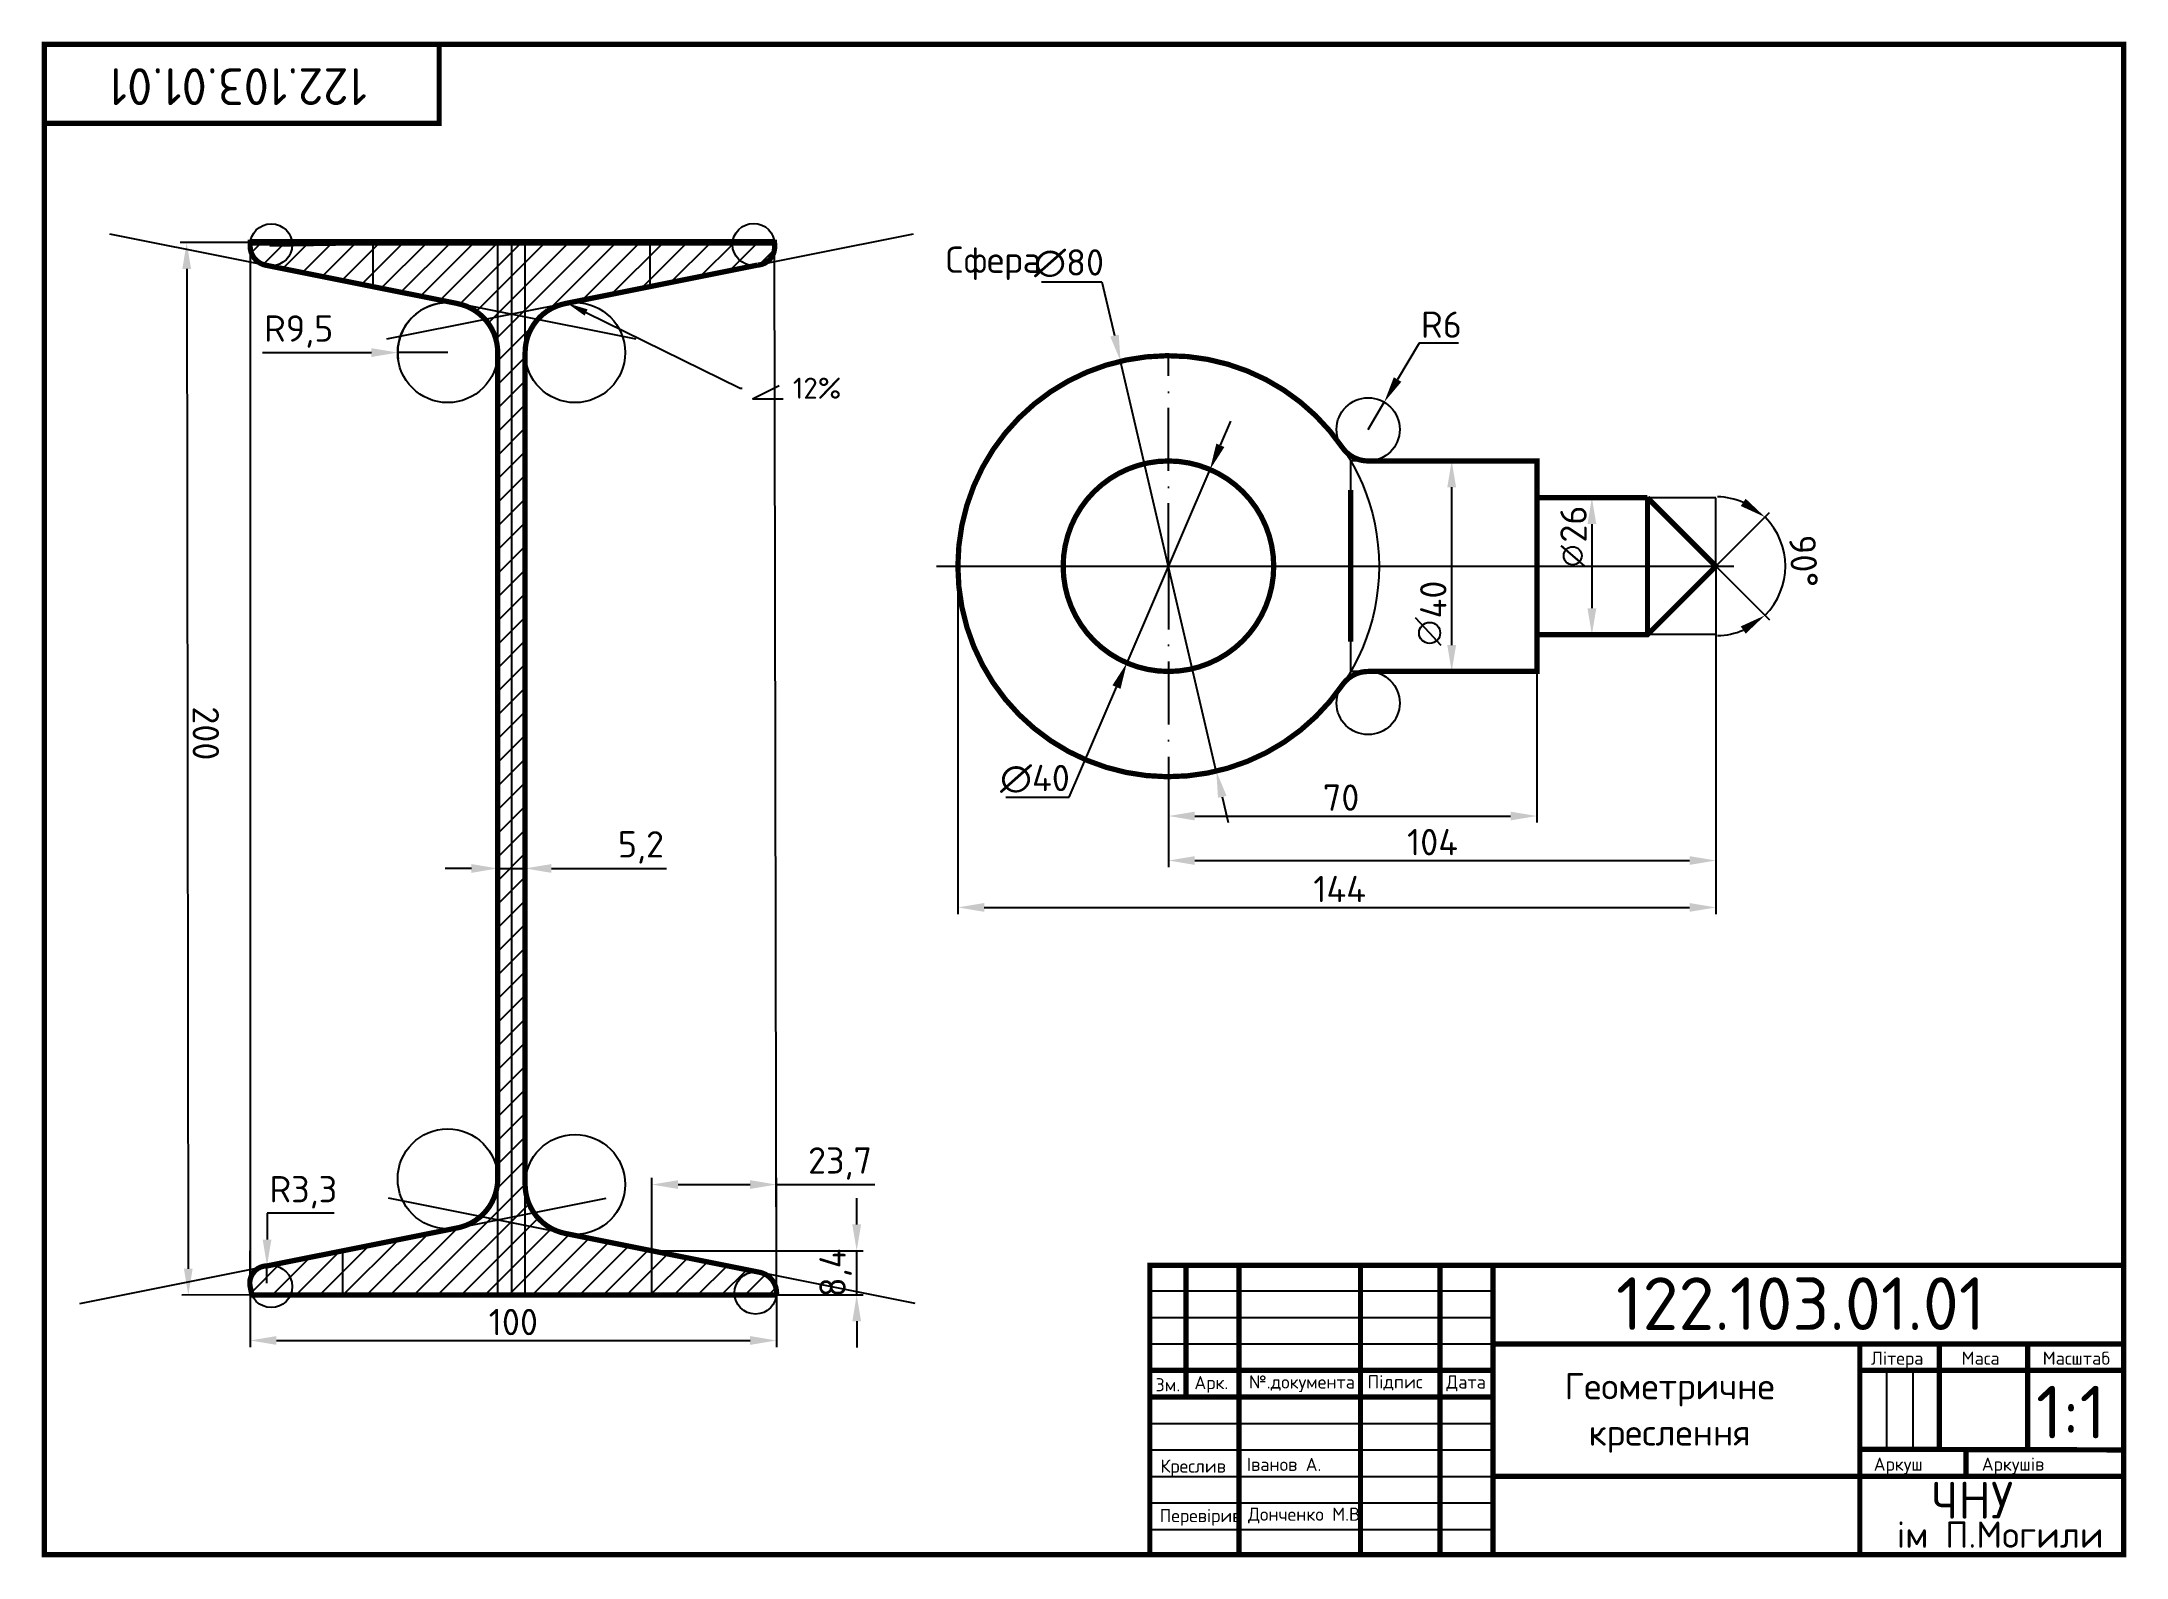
# Model space of a CAD drawing. Header units: millimetres. Extents: x 20 to 416, y 4 to 292.
import ezdxf
from ezdxf import colors
from ezdxf.entities.mleader import LeaderData, LeaderLine
from ezdxf.enums import TextEntityAlignment as Align
from ezdxf.math import Vec2, Vec3

# ---------------------------------------------------------------- set-up
doc = ezdxf.new("R2010")
doc.units = ezdxf.units.MM
doc.header["$PDMODE"] = 34
doc.header["$PDSIZE"] = -3
doc.linetypes.add('ACAD_ISO10W100', pattern=[18, 12, -3, 0, -3])
for name, color, linetype in [('Dim', 5, 'Continuous'), ('Dop', 6, 'Continuous'), ('Kontur', 7, 'Continuous'), ('Osy', 1, 'ACAD_ISO10W100')]:
    doc.layers.add(name, color=color, linetype=linetype)
doc.styles.get("Standard").update_dxf_attribs({"font": 'isocpeur.ttf'})
doc.dimstyles.new('ESKD_', dxfattribs={"dimtxt": 5, "dimasz": 5, "dimexe": 1.25, "dimexo": 0, "dimgap": 1, "dimtad": 1, "dimtoh": 1, "dimdec": 1, "dimtxsty": 'Standard', "dimcen": 2.5, "dimclrd": 256, "dimclre": 256, "dimclrt": 256, "dimadec": 0, "dimazin": 0, "dimtfac": 1, "dimtdec": 1, "dimtmove": 0, "dimatfit": 3, "dimfxl": 1, "dimtfillclr": 256, "dimlwd": -1, "dimlwe": -1, "dimarcsym": 0})

# ---------------------------------------------------------------- blocks, each defined once
blk = doc.blocks.new('*D1')
at = {"layer": 'Defpoints', "color": 0, "transparency": 16777216}
for p in [(59.12, 254.35), (47.35, 54.33), (59.43, 54.35)]:
    blk.add_point(p, dxfattribs=at)
at = {"layer": 'Dim', "transparency": 16777216}
for p, q in [((59.12, 254.35), (45.79, 254.33)), ((47.05, 249.33), (47.34, 59.33)), ((59.43, 54.35), (46.1, 54.33))]:
    blk.add_line(p, q, dxfattribs=at)
for points in [[(47.88, 249.33), (46.22, 249.33), (47.04, 254.33)], [(48.17, 59.33), (46.51, 59.33), (47.35, 54.33)]]:
    blk.add_solid(points, dxfattribs=at)
at = {"layer": 'Dim', "transparency": 16777216, "insert": (50.68, 161.07), "char_height": 5, "attachment_point": 5, "rotation": 270.0876}
blk.add_mtext('200', dxfattribs=at)
blk = doc.blocks.new('*D2')
at = {"layer": 'Defpoints', "color": 0, "transparency": 16777216}
for p in [(106.13, 135.4), (111.33, 135.4), (111.33, 135.4)]:
    blk.add_point(p, dxfattribs=at)
at = {"layer": 'Dim', "transparency": 16777216}
for p, q in [((101.13, 135.4), (96.13, 135.4)), ((106.13, 135.4), (106.13, 136.65)), ((106.13, 135.4), (111.33, 135.4)), ((111.33, 135.4), (111.33, 136.65)), ((116.33, 135.4), (138.21, 135.4))]:
    blk.add_line(p, q, dxfattribs=at)
for points in [[(101.13, 136.23), (101.13, 134.56), (106.13, 135.4)], [(116.33, 136.23), (116.33, 134.56), (111.33, 135.4)]]:
    blk.add_solid(points, dxfattribs=at)
at = {"layer": 'Dim', "transparency": 16777216, "insert": (133.33, 139.4), "char_height": 5, "attachment_point": 5}
blk.add_mtext('5,2', dxfattribs=at)
blk = doc.blocks.new('*D3')
at = {"layer": 'Defpoints', "color": 0, "transparency": 16777216}
for p in [(59.1, 54.35), (159.08, 54.35), (159.08, 45.71)]:
    blk.add_point(p, dxfattribs=at)
at = {"layer": 'Dim', "transparency": 16777216}
for p, q in [((59.1, 54.35), (59.1, 44.46)), ((159.08, 54.35), (159.08, 44.46)), ((64.1, 45.71), (154.08, 45.71))]:
    blk.add_line(p, q, dxfattribs=at)
for points in [[(64.1, 46.54), (64.1, 44.87), (59.1, 45.71)], [(154.08, 46.54), (154.08, 44.87), (159.08, 45.71)]]:
    blk.add_solid(points, dxfattribs=at)
at = {"layer": 'Dim', "transparency": 16777216, "insert": (109.1, 49.21), "char_height": 5, "attachment_point": 5, "rotation": 0.0003}
blk.add_mtext('100', dxfattribs=at)
blk = doc.blocks.new('*D4')
at = {"layer": 'Defpoints', "color": 0, "transparency": 16777216}
for p in [(135.4, 62.75), (174.32, 62.75), (135.4, 54.35)]:
    blk.add_point(p, dxfattribs=at)
at = {"layer": 'Dim', "transparency": 16777216}
for p, q in [((174.32, 67.75), (174.32, 72.75)), ((135.4, 62.75), (175.57, 62.75)), ((174.32, 54.35), (174.32, 62.75)), ((135.4, 54.35), (175.57, 54.35)), ((174.32, 49.35), (174.32, 44.35))]:
    blk.add_line(p, q, dxfattribs=at)
for points in [[(173.49, 67.75), (175.16, 67.75), (174.32, 62.75)], [(173.49, 49.35), (175.16, 49.35), (174.32, 54.35)]]:
    blk.add_solid(points, dxfattribs=at)
at = {"layer": 'Dim', "transparency": 16777216, "insert": (170.32, 58.55), "char_height": 5, "attachment_point": 5, "rotation": 90}
blk.add_mtext('8,4', dxfattribs=at)
blk = doc.blocks.new('*D5')
at = {"layer": 'Defpoints', "color": 0, "transparency": 16777216}
for p in [(159.08, 75.33), (135.4, 62.75), (159.08, 62.75)]:
    blk.add_point(p, dxfattribs=at)
at = {"layer": 'Dim', "transparency": 16777216}
for p, q in [((135.4, 62.75), (135.4, 76.58)), ((140.4, 75.33), (154.08, 75.33)), ((159.08, 62.75), (159.08, 76.58)), ((159.08, 75.33), (177.77, 75.33))]:
    blk.add_line(p, q, dxfattribs=at)
for points in [[(140.4, 76.16), (140.4, 74.5), (135.4, 75.33)], [(154.08, 76.16), (154.08, 74.5), (159.08, 75.33)]]:
    blk.add_solid(points, dxfattribs=at)
at = {"layer": 'Dim', "transparency": 16777216, "insert": (171.15, 79.33), "char_height": 5, "attachment_point": 5}
blk.add_mtext('23,7', dxfattribs=at)
blk = doc.blocks.new('*D6')
at = {"layer": 'Defpoints', "color": 0, "transparency": 16777216}
for p in [(87.13, 233.42), (96.63, 233.42)]:
    blk.add_point(p, dxfattribs=at)
at = {"layer": 'Dim', "transparency": 16777216}
for p, q in [((61.44, 233.42), (82.13, 233.42)), ((96.63, 233.42), (87.13, 233.42))]:
    blk.add_line(p, q, dxfattribs=at)
blk.add_arc((96.63, 233.42), 9.5, 78.6914, 187.5389, dxfattribs=at)
blk.add_solid([(82.13, 234.26), (82.13, 232.59), (87.13, 233.42)], dxfattribs=at)
at = {"layer": 'Dim', "transparency": 16777216, "insert": (68.32, 237.42), "char_height": 5, "attachment_point": 5}
blk.add_mtext('R9,5', dxfattribs=at)
blk = doc.blocks.new('*D7')
at = {"layer": 'Defpoints', "color": 0, "transparency": 16777216}
for p in [(62.3, 59.87), (62.29, 56.61)]:
    blk.add_point(p, dxfattribs=at)
at = {"layer": 'Dim', "transparency": 16777216}
for p, q in [((62.32, 69.87), (62.31, 64.87)), ((75.07, 69.87), (62.32, 69.87)), ((62.29, 56.61), (62.3, 59.87))]:
    blk.add_line(p, q, dxfattribs=at)
blk.add_solid([(61.48, 64.87), (63.14, 64.87), (62.3, 59.87)], dxfattribs=at)
at = {"layer": 'Dim', "transparency": 16777216, "insert": (69.2, 73.87), "char_height": 5, "attachment_point": 5}
blk.add_mtext('R3,3', dxfattribs=at)
blk = doc.blocks.new('*D10')
at = {"layer": 'Defpoints', "color": 0, "transparency": 16777216}
for p in [(324.54, 205.83), (337.54, 192.83), (337.54, 192.83), (350.28, 189.41), (324.54, 179.83)]:
    blk.add_point(p, dxfattribs=at)
at = {"layer": 'Dim', "transparency": 16777216}
for q in [(347.75, 203.04), (347.75, 182.62)]:
    blk.add_line((337.54, 192.83), q, dxfattribs=at)
for start, end in [(66.848, 88.6959), (315, 45), (271.3041, 293.152)]:
    blk.add_arc((337.54, 192.83), 13.19, start, end, dxfattribs=at)
for points in [[(343.19, 205.65), (342.26, 204.27), (346.87, 202.16)], [(342.26, 181.39), (343.19, 180.01), (346.87, 183.5)]]:
    blk.add_solid(points, dxfattribs=at)
at = {"layer": 'Dim', "transparency": 16777216, "insert": (354.2, 193.79), "char_height": 5, "attachment_point": 5, "rotation": 273.2911}
blk.add_mtext('90°', dxfattribs=at)
blk = doc.blocks.new('*D13')
at = {"layer": 'Defpoints', "color": 0, "transparency": 16777216}
for p in [(274.53, 224), (271.48, 218.83)]:
    blk.add_point(p, dxfattribs=at)
at = {"layer": 'Dim', "transparency": 16777216}
for p, q in [((281.14, 235.23), (277.07, 228.31)), ((288.64, 235.23), (281.14, 235.23)), ((271.48, 218.83), (274.53, 224))]:
    blk.add_line(p, q, dxfattribs=at)
blk.add_solid([(276.35, 228.73), (277.79, 227.88), (274.53, 224)], dxfattribs=at)
at = {"layer": 'Dim', "transparency": 16777216, "insert": (285.39, 238.73), "char_height": 5, "attachment_point": 5}
blk.add_mtext('R6', dxfattribs=at)
blk = doc.blocks.new('*D14')
at = {"layer": 'Defpoints', "color": 0, "transparency": 16777216}
for p in [(287.35, 212.83), (287.35, 212.83), (287.35, 172.83)]:
    blk.add_point(p, dxfattribs=at)
at = {"layer": 'Dim', "transparency": 16777216}
for p, q in [((287.35, 212.83), (286.1, 212.83)), ((287.35, 177.83), (287.35, 207.83)), ((287.35, 172.83), (286.1, 172.83))]:
    blk.add_line(p, q, dxfattribs=at)
for points in [[(286.51, 207.83), (288.18, 207.83), (287.35, 212.83)], [(286.51, 177.83), (288.18, 177.83), (287.35, 172.83)]]:
    blk.add_solid(points, dxfattribs=at)
at = {"layer": 'Dim', "transparency": 16777216, "insert": (283.85, 186.5), "char_height": 5, "attachment_point": 5, "rotation": 90}
blk.add_mtext('40', dxfattribs=at)
blk = doc.blocks.new('*D15')
at = {"layer": 'Defpoints', "color": 0, "transparency": 16777216}
for p in [(314.82, 205.83), (313.98, 179.83), (314.82, 179.83)]:
    blk.add_point(p, dxfattribs=at)
at = {"layer": 'Dim', "transparency": 16777216}
for p, q in [((314.82, 205.83), (312.73, 205.83)), ((313.98, 200.83), (313.98, 184.83)), ((314.82, 179.83), (312.73, 179.83))]:
    blk.add_line(p, q, dxfattribs=at)
for points in [[(313.15, 200.83), (314.82, 200.83), (313.98, 205.83)], [(313.15, 184.83), (314.82, 184.83), (313.98, 179.83)]]:
    blk.add_solid(points, dxfattribs=at)
at = {"layer": 'Dim', "transparency": 16777216, "insert": (310.48, 200.83), "char_height": 5, "attachment_point": 5, "rotation": 90}
blk.add_mtext('26', dxfattribs=at)
blk = doc.blocks.new('*D16')
at = {"layer": 'Defpoints', "color": 0, "transparency": 16777216}
for p in [(193.54, 192.83), (337.54, 192.83), (337.54, 127.99)]:
    blk.add_point(p, dxfattribs=at)
at = {"layer": 'Dim', "transparency": 16777216}
for p, q in [((193.54, 192.83), (193.54, 126.74)), ((337.54, 192.83), (337.54, 126.74)), ((198.54, 127.99), (332.54, 127.99))]:
    blk.add_line(p, q, dxfattribs=at)
for points in [[(198.54, 128.83), (198.54, 127.16), (193.54, 127.99)], [(332.54, 128.83), (332.54, 127.16), (337.54, 127.99)]]:
    blk.add_solid(points, dxfattribs=at)
at = {"layer": 'Dim', "transparency": 16777216, "insert": (266.06, 131.49), "char_height": 5, "attachment_point": 5}
blk.add_mtext('144', dxfattribs=at)
blk = doc.blocks.new('*D17')
at = {"layer": 'Defpoints', "color": 0, "transparency": 16777216}
for p in [(303.54, 172.83), (233.54, 152.83), (303.54, 145.36)]:
    blk.add_point(p, dxfattribs=at)
at = {"layer": 'Dim', "transparency": 16777216}
for p, q in [((303.54, 172.83), (303.54, 144.11)), ((233.54, 152.83), (233.54, 144.11)), ((238.54, 145.36), (298.54, 145.36))]:
    blk.add_line(p, q, dxfattribs=at)
for points in [[(238.54, 146.19), (238.54, 144.53), (233.54, 145.36)], [(298.54, 146.19), (298.54, 144.53), (303.54, 145.36)]]:
    blk.add_solid(points, dxfattribs=at)
at = {"layer": 'Dim', "transparency": 16777216, "insert": (266.34, 148.86), "char_height": 5, "attachment_point": 5}
blk.add_mtext('70', dxfattribs=at)
blk = doc.blocks.new('*D18')
at = {"layer": 'Defpoints', "color": 0, "transparency": 16777216}
for p in [(233.54, 152.83), (337.54, 152.83), (337.54, 136.9)]:
    blk.add_point(p, dxfattribs=at)
at = {"layer": 'Dim', "transparency": 16777216}
for p, q in [((233.54, 152.83), (233.54, 135.65)), ((337.54, 152.83), (337.54, 135.65)), ((238.54, 136.9), (332.54, 136.9))]:
    blk.add_line(p, q, dxfattribs=at)
for points in [[(238.54, 137.73), (238.54, 136.07), (233.54, 136.9)], [(332.54, 137.73), (332.54, 136.07), (337.54, 136.9)]]:
    blk.add_solid(points, dxfattribs=at)
at = {"layer": 'Dim', "transparency": 16777216, "insert": (283.71, 140.4), "char_height": 5, "attachment_point": 5}
blk.add_mtext('104', dxfattribs=at)
blk = doc.blocks.new('*D19')
at = {"layer": 'Defpoints', "color": 0, "transparency": 16777216}
for p in [(241.43, 211.2), (225.64, 174.45)]:
    blk.add_point(p, dxfattribs=at)
at = {"layer": 'Dim', "transparency": 16777216}
for p, q in [((243.41, 215.8), (245.38, 220.39)), ((241.43, 211.2), (225.64, 174.45)), ((214.68, 148.92), (223.67, 169.86)), ((202.68, 148.92), (214.68, 148.92))]:
    blk.add_line(p, q, dxfattribs=at)
for points in [[(242.64, 216.13), (244.17, 215.47), (241.43, 211.2)], [(222.9, 170.19), (224.44, 169.53), (225.64, 174.45)]]:
    blk.add_solid(points, dxfattribs=at)
at = {"layer": 'Dim', "transparency": 16777216, "insert": (208.18, 152.42), "char_height": 5, "attachment_point": 5}
blk.add_mtext('∅40', dxfattribs=at)
blk = doc.blocks.new('*D20')
at = {"layer": 'Defpoints', "color": 0, "transparency": 16777216}
for p in [(224.44, 231.78), (242.63, 153.88)]:
    blk.add_point(p, dxfattribs=at)
at = {"layer": 'Dim', "transparency": 16777216}
for p, q in [((209.41, 246.89), (220.91, 246.89)), ((220.91, 246.89), (223.3, 236.65)), ((242.63, 153.88), (224.44, 231.78)), ((243.77, 149.01), (244.91, 144.14))]:
    blk.add_line(p, q, dxfattribs=at)
blk.add_arc((233.54, 192.83), 40, 101.3552, 180, dxfattribs=at)
for points in [[(224.11, 236.84), (222.49, 236.46), (224.44, 231.78)], [(244.58, 149.2), (242.96, 148.82), (242.63, 153.88)]]:
    blk.add_solid(points, dxfattribs=at)
at = {"layer": 'Dim', "transparency": 16777216, "insert": (214.66, 250.39), "char_height": 5, "attachment_point": 5}
blk.add_mtext('∅80', dxfattribs=at)

msp = doc.modelspace()

# ---------------------------------------------------------------- hatches: boundary and pattern name
at = {"layer": 'Kontur'}
h = msp.add_hatch(dxfattribs=at)
h.set_pattern_fill('ANSI31', color=256)
h.paths.add_polyline_path([(155.51, 250.05, 0.396089), (158.73, 253.48), (158.71, 254.35), (106.13, 254.35), (59.12, 254.35), (59.1, 253.9, 0.357517), (61.89, 250.06), (98.49, 242.74, -0.357517), (106.13, 233.42), (106.13, 149.5), (106.13, 76.42, -0.357517), (98.49, 67.1), (62.31, 59.87, 0.477987), (59.1, 55.95), (59.43, 54.35), (159.08, 54.35, 0.384682), (155.88, 58.66), (118.96, 66.04, -0.357517), (111.33, 75.35), (111.33, 149.81), (111.33, 233.42, -0.357517), (118.96, 242.74)])

# ---------------------------------------------------------------- linework, layer by layer
at = {"layer": 'Dim'}
for p, q in [((154.55, 224.66), (160.36, 224.66)), ((310.33, 194.82), (308.15, 196.71)), ((308.15, 196.71), (311.62, 193.7)), ((312.62, 192.83), (310.33, 194.82)), ((283.16, 180.15), (280.49, 183.04)), ((283.16, 180.15), (283.16, 180.15)), ((283.16, 180.15), (283.16, 180.15)), ((283.16, 180.15), (283.16, 180.15)), ((283.16, 180.15), (283.16, 180.15)), ((283.16, 180.15), (283.16, 180.15)), ((283.16, 180.15), (285.27, 177.83)), ((285.27, 177.83), (283.16, 180.15))]:
    msp.add_line(p, q, dxfattribs=at)
for centre, radius in [((310.33, 194.82), 1.71), ((283.16, 180.15), 2)]:
    msp.add_circle(centre, radius, dxfattribs=at)
at = {"layer": 'Dop'}
for p, q in [((132.43, 235.95), (32.42, 255.95)), ((158.73, 254.35), (58.73, 254.35)), ((58.73, 254.35), (108.73, 254.35)), ((58.73, 254.35), (82.43, 254.35)), ((59.1, 254.35), (59.1, 254.35)), ((59.1, 254.35), (59.1, 54.35)), ((62.84, 253.68), (112.83, 254.46)), ((82.43, 254.35), (82.43, 245.95)), ((185.03, 255.95), (85.02, 235.95)), ((106.13, 54.35), (106.13, 254.35)), ((108.73, 254.35), (108.73, 54.35)), ((111.33, 54.35), (111.33, 254.35)), ((158.73, 254.35), (135.03, 254.35)), ((135.03, 254.35), (135.03, 245.95)), ((159.1, 54.35), (158.73, 254.35)), ((303.54, 212.83), (268.18, 212.83)), ((268.18, 172.83), (268.18, 212.83)), ((303.54, 192.83), (303.54, 212.83)), ((303.54, 192.83), (303.54, 205.83)), ((337.54, 205.83), (303.54, 205.83)), ((324.54, 192.83), (324.54, 205.83)), ((324.54, 205.83), (324.54, 179.83)), ((337.54, 192.83), (324.54, 205.83)), ((337.54, 192.83), (337.54, 205.83)), ((193.54, 192.83), (337.54, 192.83)), ((233.54, 192.83), (303.54, 192.83)), ((303.54, 192.83), (303.54, 172.83)), ((303.54, 192.83), (303.54, 179.83)), ((303.54, 192.83), (324.54, 192.83)), ((337.54, 192.83), (324.54, 179.83)), ((337.54, 192.83), (337.54, 179.83)), ((337.54, 179.83), (303.54, 179.83)), ((303.54, 172.83), (268.18, 172.83)), ((26.72, 52.75), (126.73, 72.75)), ((185.4, 52.75), (85.39, 72.75)), ((59.1, 54.35), (59.1, 62.75)), ((76.73, 54.35), (76.73, 62.75)), ((135.4, 54.35), (135.4, 62.75)), ((159.1, 54.35), (159.08, 62.75)), ((59.1, 54.35), (159.1, 54.35)), ((59.1, 54.35), (76.73, 54.35)), ((108.73, 54.35), (106.13, 54.35)), ((108.73, 54.35), (108.73, 54.35)), ((108.73, 54.35), (111.33, 54.35)), ((159.1, 54.35), (135.4, 54.35))]:
    msp.add_line(p, q, dxfattribs=at)
for centre, radius in [((63.1, 253.9), 4), ((154.73, 253.97), 4), ((96.63, 233.42), 9.5), ((120.83, 233.42), 9.5), ((233.54, 192.83), 40), ((233.54, 192.83), 40), ((271.48, 218.83), 6), ((233.54, 192.83), 20), ((271.48, 166.83), 6), ((96.63, 76.42), 9.5), ((120.83, 75.35), 9.5), ((63.1, 55.95), 4), ((155.1, 54.73), 4)]:
    msp.add_circle(centre, radius, dxfattribs=at)
at = {"layer": 'Kontur', "lineweight": 100}
msp.add_line((158.71, 254.35), (59.12, 254.35), dxfattribs=at)
at = {"layer": 'Kontur'}
for p, q in [((154.55, 224.66), (159.57, 227.16)), ((236.86, 60), (236.86, 34.98)), ((246.94, 60), (246.94, 5)), ((270.02, 60), (270.02, 5)), ((285.13, 60), (285.13, 5)), ((295.21, 60), (295.21, 5)), ((230, 55.12), (295.21, 55.12)), ((230, 50.09), (295.21, 50.09)), ((230, 45.05), (295.21, 45.05)), ((415, 45.05), (295.21, 45.05)), ((364.88, 45.05), (364.88, 5)), ((379.99, 45.05), (379.99, 24.91)), ((396.78, 45.05), (396.78, 24.91)), ((230, 40.02), (295.21, 40.02)), ((415, 40.02), (364.88, 40.02)), ((369.92, 40.02), (369.92, 24.91)), ((374.96, 40.02), (374.96, 24.91)), ((230, 34.98), (295.21, 34.98)), ((230, 29.95), (295.21, 29.95)), ((230, 24.91), (295.21, 24.91)), ((415, 24.91), (364.88, 24.91)), ((385.03, 19.88), (385.03, 24.91)), ((396.78, 24.91), (396.78, 24.91)), ((230, 19.88), (295.21, 19.88)), ((415, 19.88), (295.21, 19.88)), ((230, 14.85), (295.21, 14.85)), ((230, 9.81), (295.21, 9.81))]:
    msp.add_line(p, q, dxfattribs=at)
at = {"layer": 'Kontur', "const_width": 1}
for points in [[(20, 5), (415, 5), (415, 292), (20, 292)], [(20, 277), (95, 277), (95, 292), (20, 292)]]:
    msp.add_lwpolyline(points, close=True, dxfattribs=at)
for points in [[(106.13, 254.35), (59.12, 254.35), (59.1, 253.9, 0.390028), (62.31, 249.97)], [(106.13, 254.35), (158.71, 254.35), (158.73, 253.48, -0.396089), (155.51, 250.05)], [(61.89, 250.06), (98.49, 242.74, -0.357517), (106.13, 233.42)], [(155.51, 250.05), (118.96, 242.74, 0.357517), (111.33, 233.42)], [(324.54, 205.83), (337.54, 192.83), (324.54, 179.83), (303.54, 179.83), (303.54, 172.83), (271.48, 172.83, 0.247394), (266.54, 170.22, -0.737146), (193.54, 192.83, -0.737146), (266.54, 215.44, 0.247394), (271.48, 212.83), (303.54, 212.83), (303.54, 205.83), (324.54, 205.83)], [(253.54, 192.83, 1), (213.54, 192.83, 1), (253.54, 192.83, -13.323851)], [(111.33, 149.81), (111.33, 75.35, 0.357517), (118.96, 66.04), (155.88, 58.66, -0.384682), (159.08, 54.35), (59.43, 54.35), (59.1, 55.95, -0.477987), (62.31, 59.87), (98.49, 67.1, 0.357517), (106.13, 76.42), (106.13, 149.5)]]:
    msp.add_lwpolyline(points, format="xyb", dxfattribs=at)
for points in [[(106.13, 233.42), (106.13, 149.5)], [(111.33, 233.42), (111.33, 149.81)], [(268.18, 178.52), (268.18, 207.32)], [(303.54, 205.83), (303.54, 179.83)], [(324.54, 205.83), (324.54, 179.83)], [(415, 5), (415, 60), (230, 60), (230, 5)], [(236.86, 34.98), (236.86, 60)], [(246.94, 5), (246.94, 60)], [(270.02, 5), (270.02, 60)], [(285.13, 5), (285.13, 60)], [(295.21, 5), (295.21, 60)], [(295.21, 45.05), (415, 45.05)], [(364.88, 5), (364.88, 45.05)], [(379.99, 24.91), (379.99, 45.05)], [(396.78, 24.95), (396.78, 45.05)], [(230, 40.02), (295.21, 40.02)], [(415, 40.02), (364.88, 40.02)], [(230, 34.98), (295.21, 34.98)], [(364.88, 25.03), (415, 24.91)], [(385.03, 19.88), (385.03, 24.91)], [(295.21, 19.88), (415, 19.88)]]:
    msp.add_lwpolyline(points, dxfattribs=at)
at = {"layer": 'Osy'}
for p, q in [((108.73, 254.35), (108.73, 54.35)), ((233.54, 192.83), (233.54, 232.83)), ((189.48, 192.83), (340.95, 192.83)), ((233.54, 192.83), (233.54, 152.83))]:
    msp.add_line(p, q, dxfattribs=at)

# ---------------------------------------------------------------- texts
at = {"layer": 'Dim', "insert": (191.07, 253.57), "char_height": 5, "attachment_point": 1}
msp.add_mtext_dynamic_manual_height_columns('Cфера', width=11.018, gutter_width=50, heights=[0], dxfattribs=at)
at = {"layer": 'Kontur'}
msp.add_text('122.103.01.01', height=7, rotation=180, dxfattribs=at).set_placement((81.3, 287.46))
for s, height, p in [('122.103.01.01', 10, (318.58, 47.7)), ('Зм.', 2.5, (231.08, 36.04)), ('Арк.', 2.5, (238.47, 36.45)), ('№.документа', 2.5, (248.85, 36.57)), ('Підпис', 2.5, (271.36, 36.6)), ('Дата', 2.5, (286.32, 36.57)), ('1:1', 10, (398.36, 27.09)), ('Креслив', 2.5, (232, 20.59)), ('Іванов А.', 2.5, (248.42, 20.91)), ('Аркушів', 2.5, (388.05, 20.96)), ('ЧНУ', 7, (378.44, 11.86)), ('Перевірив', 2.5, (231.87, 11.18)), ('Донченко М.В.', 2.5, (248.67, 11.44)), ('ім П.Могили', 5, (371.9, 6.31))]:
    msp.add_text(s, height=height, dxfattribs=at).set_placement(p)
for s, height, p in [('Літера', 2.5, (371.97, 41.08)), ('Маса', 2.5, (387.83, 41.08)), ('Масштаб', 2.5, (406.01, 41.08)), ('Геометричне', 5, (328.75, 34.52)), ('креслення', 5, (328.75, 25.73)), ('Аркуш', 2.5, (372.17, 20.96))]:
    msp.add_text(s, height=height, dxfattribs=at).set_placement(p, align=Align.CENTER)

# ---------------------------------------------------------------- dimensions: what is measured, and where the dimension line sits
at = {"layer": 'Dim'}
for base, p1, p2, angle, picture, middle, dimtype in [((47.35, 54.33), (59.12, 254.35), (59.43, 54.35), 270.0876, '*D1', (47.18, 161.07), 161), ((287.35, 212.83), (287.35, 172.83), (287.35, 212.83), 90, '*D14', (287.35, 186.5), 160), ((313.98, 179.83), (314.82, 205.83), (314.82, 179.83), 90, '*D15', (313.98, 200.83), 160), ((111.33, 135.4), (106.13, 135.4), (111.33, 135.4), 180, '*D2', (133.33, 135.4), 160), ((174.32, 62.75), (135.4, 54.35), (135.4, 62.75), 90, '*D4', (174.32, 58.55), 160), ((159.08, 45.71), (59.1, 54.35), (159.08, 54.35), 0.0003, '*D3', (109.1, 45.71), 161)]:
    dim = msp.add_linear_dim(base=base, p1=p1, p2=p2, angle=angle, dimstyle='ESKD_', dxfattribs=at)
    dim.commit()
    dim.dimension.update_dxf_attribs({"geometry": picture, "text_midpoint": middle, "dimtype": dimtype})
for p1, p2, picture, middle in [((242.63, 153.88), (224.44, 231.78), '*D20', (214.66, 246.89)), ((241.43, 211.2), (225.64, 174.45), '*D19', (208.18, 148.92))]:
    dim = msp.add_diameter_dim_2p(p1=p1, p2=p2, dimstyle='ESKD_', dxfattribs=at)
    dim.commit()
    dim.dimension.update_dxf_attribs({"geometry": picture, "text_midpoint": middle, "dimtype": 163})
for center, mpoint, picture, middle in [((96.63, 233.42), (87.13, 233.42), '*D6', (68.32, 233.42)), ((271.48, 218.83), (274.53, 224), '*D13', (285.39, 235.23))]:
    dim = msp.add_radius_dim(center=center, mpoint=mpoint, dimstyle='ESKD_', dxfattribs=at)
    dim.commit()
    dim.dimension.update_dxf_attribs({"geometry": picture, "text_midpoint": middle, "dimtype": 164})
dim = msp.add_angular_dim_2l(base=(350.28, 189.41), line1=((337.54, 192.83), (324.54, 179.83)), line2=((324.54, 205.83), (337.54, 192.83)), dimstyle='ESKD_', dxfattribs=at)
dim.commit()
dim.dimension.update_dxf_attribs({"geometry": '*D10', "text_midpoint": (350.71, 193.59), "dimtype": 162})
for base, p1, p2, picture, middle in [((337.54, 127.99), (193.54, 192.83), (337.54, 192.83), '*D16', (266.06, 127.99)), ((303.54, 145.36), (233.54, 152.83), (303.54, 172.83), '*D17', (266.34, 145.36)), ((337.54, 136.9), (233.54, 152.83), (337.54, 152.83), '*D18', (283.71, 136.9)), ((159.08, 75.33), (135.4, 62.75), (159.08, 62.75), '*D5', (171.15, 75.33))]:
    dim = msp.add_linear_dim(base=base, p1=p1, p2=p2, dimstyle='ESKD_', dxfattribs=at)
    dim.commit()
    dim.dimension.update_dxf_attribs({"geometry": picture, "text_midpoint": middle, "dimtype": 160})
dim = msp.add_radius_dim(center=(62.29, 56.61), mpoint=(62.3, 59.87), dimstyle='ESKD_', dxfattribs=at)
dim.commit()
dim.dimension.update_dxf_attribs({"geometry": '*D7', "text_midpoint": (69.2, 73.87)})

# ---------------------------------------------------------------- leaders
ml = msp.add_multileader_mtext('Standard', dxfattribs=at)
ml.set_content('   12%', color=256)
ml.set_leader_properties()
ml.build(insert=Vec2(0, 0))
ml.multileader.update_dxf_attribs({"text_right_attachment_type": 6, "dogleg_length": 0.36})
ctx = ml.context
ctx.base_point, ctx.plane_origin = Vec3(152.55, 226.66), Vec3(119.32, 242.81)
ctx.right_attachment = 6
notes = []
notes.append((ctx, [(0, (1, 1, 0), (152.19, 226.66), (1, 0), 0.36, [(0, [(119.32, 242.81)], 0, [])])]))
ctx.mtext.insert, ctx.mtext.flow_direction = Vec3(154.55, 228.66), 5
for ctx, leaders in notes:
    for number, flags, end, landing, length, lines in leaders:
        leader = LeaderData()
        leader.index, (leader.has_last_leader_line, leader.has_dogleg_vector, leader.attachment_direction) = number, flags
        leader.last_leader_point, leader.dogleg_vector, leader.dogleg_length = Vec3(end), Vec3(landing), length
        for number, points, colour, breaks in lines:
            line = LeaderLine()
            line.index, line.vertices, line.color, line.breaks = number, Vec3.list(points), colors.encode_raw_color(colour), breaks
            leader.lines.append(line)
        ctx.leaders.append(leader)

doc.saveas('drawing.dxf')
